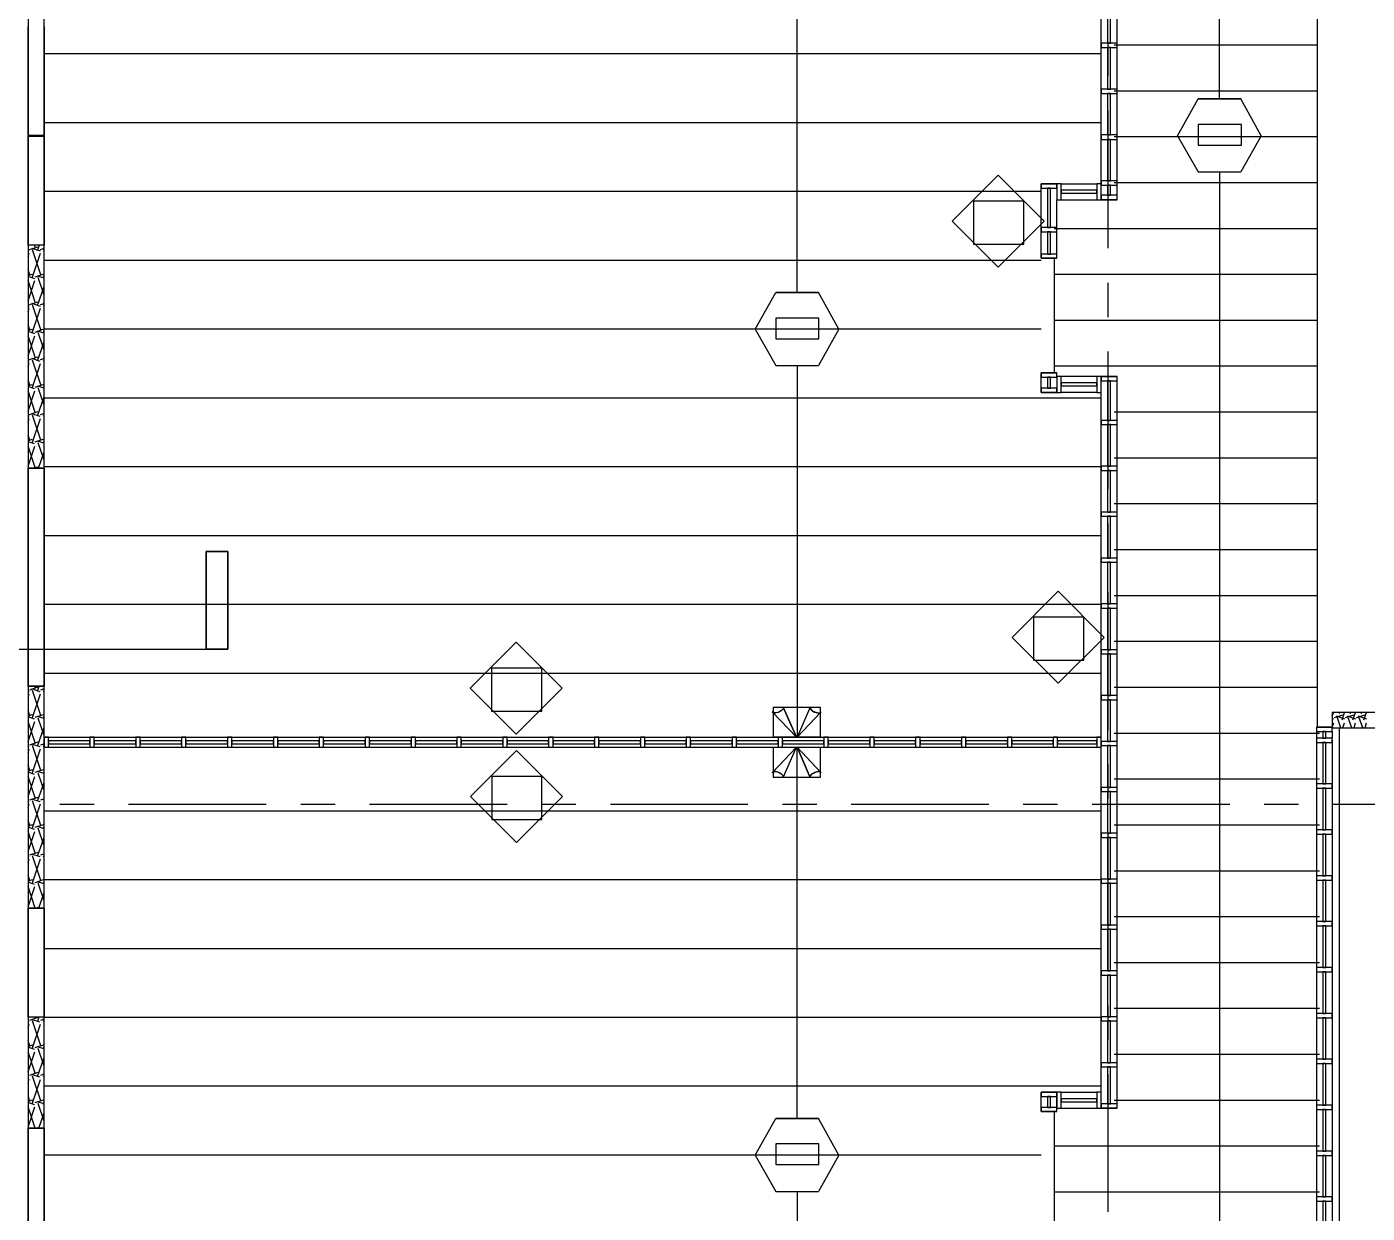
# Model space of a CAD drawing. Extents: x 0 to 3024, y 0 to 2160.
# Drawn here: x 304.7 to 655.3, y 861.9 to 1172.2 of the extents above; entities that cross this region are included whole.
import ezdxf

# ---------------------------------------------------------------- set-up
doc = ezdxf.new("R2010")
doc.units = 0
doc.layers.add('CTR-1st_Phase-Structure_S213-THIRD_FLOOR_FRAMING_PLAN', color=7, linetype='CONTINUOUS')

msp = doc.modelspace()

# ---------------------------------------------------------------- linework, layer by layer
at = {"layer": 'CTR-1st_Phase-Structure_S213-THIRD_FLOOR_FRAMING_PLAN', "color": 7}
for points in [[(305.099992, 1863.300007), (305.099992, 423.300043), (309.239992, 423.300043), (309.239992, 1863.300007)], [(587.459985, 1178.760025), (587.459985, 1167.900025), (588.239985, 1167.900025), (588.239985, 1178.760025)], [(585.779985, 1167.900025), (585.779985, 1166.760025), (589.919985, 1166.760025), (589.919985, 1167.900025)], [(587.459985, 1166.760025), (587.459985, 1155.900025), (588.239985, 1155.900025), (588.239985, 1166.760025)], [(585.779985, 1155.900025), (585.779985, 1154.760025), (589.919985, 1154.760025), (589.919985, 1155.900025)], [(587.459985, 1154.760025), (587.459985, 1143.900025), (588.239985, 1143.900025), (588.239985, 1154.760025)], [(611.159985, 1146.600025), (611.159985, 1141.200025), (622.439984, 1141.200025), (622.439984, 1146.600025)], [(309.239992, 1143.600025), (309.239992, 1143.720025), (305.099992, 1143.720025), (305.099992, 1143.600025)], [(585.779985, 1143.900025), (585.779985, 1142.760025), (589.919985, 1142.760025), (589.919985, 1143.900025)], [(587.459985, 1142.760025), (587.459985, 1131.900026), (588.239985, 1131.900026), (588.239985, 1142.760025)], [(558.839986, 1133.400026), (570.839986, 1121.400026), (558.839986, 1109.340026), (546.779986, 1121.400026)], [(570.059986, 1131.120026), (570.059986, 1129.980026), (574.199986, 1129.980026), (574.199986, 1131.120026)], [(571.739986, 1129.980026), (571.739986, 1119.660026), (572.519986, 1119.660026), (572.519986, 1129.980026)], [(575.279986, 1131.120026), (574.139986, 1131.120026), (574.139986, 1126.980026), (575.279986, 1126.980026)], [(584.639985, 1129.440026), (575.279986, 1129.440026), (575.279986, 1128.660026), (584.639985, 1128.660026)], [(585.779985, 1131.120026), (584.639985, 1131.120026), (584.639985, 1126.980026), (585.779985, 1126.980026)], [(585.779985, 1131.900026), (585.779985, 1130.760026), (589.919985, 1130.760026), (589.919985, 1131.900026)], [(587.459985, 1130.760026), (587.459985, 1128.120026), (588.239985, 1128.120026), (588.239985, 1130.760026)], [(552.359986, 1126.620026), (552.359986, 1115.340026), (565.499986, 1115.340026), (565.499986, 1126.620026)], [(585.779985, 1128.120026), (585.779985, 1126.980026), (589.919985, 1126.980026), (589.919985, 1128.120026)], [(570.059986, 1119.660026), (570.059986, 1118.580026), (574.199986, 1118.580026), (574.199986, 1119.660026)], [(571.739986, 1118.580026), (571.739986, 1112.760026), (572.519986, 1112.760026), (572.519986, 1118.580026)], [(309.239992, 1056.780028), (309.239992, 1115.100026), (305.099992, 1115.100026), (305.099992, 1056.780028)], [(570.059986, 1112.760026), (570.059986, 1111.680026), (574.199986, 1111.680026), (574.199986, 1112.760026)], [(500.639987, 1096.020027), (500.639987, 1090.620027), (511.919987, 1090.620027), (511.919987, 1096.020027)], [(570.059986, 1081.680027), (570.059986, 1080.540027), (574.199986, 1080.540027), (574.199986, 1081.680027)], [(571.739986, 1080.540027), (571.739986, 1077.720027), (572.519986, 1077.720027), (572.519986, 1080.540027)], [(574.199986, 1076.580027), (575.339986, 1076.580027), (575.339986, 1080.720027), (574.199986, 1080.720027)], [(584.639985, 1076.580027), (585.779985, 1076.580027), (585.779985, 1080.720027), (584.639985, 1080.720027)], [(585.779985, 1080.720027), (585.779985, 1079.580027), (589.919985, 1079.580027), (589.919985, 1080.720027)], [(570.059986, 1077.720027), (570.059986, 1076.580027), (574.199986, 1076.580027), (574.199986, 1077.720027)], [(575.339986, 1078.260027), (584.639985, 1078.260027), (584.639985, 1079.040027), (575.339986, 1079.040027)], [(587.459985, 1079.580027), (587.459985, 1069.260027), (588.239985, 1069.260027), (588.239985, 1079.580027)], [(585.779985, 1069.260027), (585.779985, 1068.180027), (589.919985, 1068.180027), (589.919985, 1069.260027)], [(587.459985, 1068.180027), (587.459985, 1057.260028), (588.239985, 1057.260028), (588.239985, 1068.180027)], [(585.779985, 1057.260028), (585.779985, 1056.180028), (589.919985, 1056.180028), (589.919985, 1057.260028)], [(587.459985, 1056.180028), (587.459985, 1045.260028), (588.239985, 1045.260028), (588.239985, 1056.180028)], [(585.779985, 1045.260028), (585.779985, 1044.180028), (589.919985, 1044.180028), (589.919985, 1045.260028)], [(587.459985, 1044.180028), (587.459985, 1033.260028), (588.239985, 1033.260028), (588.239985, 1044.180028)], [(351.659991, 1034.940028), (351.659991, 1009.380029), (357.299891, 1009.380029), (357.299891, 1034.940028)], [(357.299991, 1034.940028), (351.659991, 1034.940028), (351.659991, 1009.380029), (357.299991, 1009.380029)], [(585.779985, 1033.260028), (585.779985, 1032.180028), (589.919985, 1032.180028), (589.919985, 1033.260028)], [(587.459985, 1032.180028), (587.459985, 1021.260028), (588.239985, 1021.260028), (588.239985, 1032.180028)], [(574.559986, 1024.560028), (586.559985, 1012.500029), (574.559986, 1000.500029), (562.499986, 1012.500029)], [(585.779985, 1021.260028), (585.779985, 1020.180028), (589.919985, 1020.180028), (589.919985, 1021.260028)], [(568.079986, 1017.780029), (568.079986, 1006.500029), (581.219985, 1006.500029), (581.219985, 1017.780029)], [(587.459985, 1020.180028), (587.459985, 1009.260029), (588.239985, 1009.260029), (588.239985, 1020.180028)], [(432.779989, 1011.240029), (444.779989, 999.240029), (432.779989, 987.180029), (420.719989, 999.240029)], [(585.779985, 1009.260029), (585.779985, 1008.180029), (589.919985, 1008.180029), (589.919985, 1009.260029)], [(587.459985, 1008.180029), (587.459985, 997.260029), (588.239985, 997.260029), (588.239985, 1008.180029)], [(426.299989, 1004.460029), (426.299989, 993.180029), (439.439989, 993.180029), (439.439989, 1004.460029)], [(309.239992, 941.70003), (309.239992, 999.720029), (305.099992, 999.720029), (305.099992, 941.70003)], [(585.779985, 997.260029), (585.779985, 996.180029), (589.919985, 996.180029), (589.919985, 997.260029)], [(587.459985, 996.180029), (587.459985, 985.260029), (588.239985, 985.260029), (588.239985, 996.180029)], [(506.039987, 986.400029), (502.619987, 994.260029), (502.619987, 994.140029), (502.619987, 993.960029), (502.559987, 993.840029), (502.439987, 993.660029), (502.259987, 993.480029), (502.079987, 993.300029), (501.839987, 993.120029), (501.599987, 993.000029), (501.299987, 992.880029), (501.059987, 992.820029), (500.759987, 992.760029), (500.519987, 992.700029), (500.279987, 992.700029), (500.099987, 992.760029), (499.919988, 992.820029)], [(499.979988, 994.140029), (499.979988, 986.520029), (512.339987, 986.520029), (512.339987, 994.140029)], [(506.219987, 986.400029), (512.339987, 992.820029), (512.159987, 992.760029), (511.979987, 992.700029), (511.739987, 992.700029), (511.499987, 992.760029), (511.199987, 992.820029), (510.959987, 992.880029), (510.659987, 993.000029), (510.419987, 993.120029), (510.179987, 993.300029), (509.999987, 993.480029), (509.819987, 993.660029), (509.699987, 993.840029), (509.639987, 993.960029), (509.639987, 994.140029), (509.639987, 994.260029)], [(646.199984, 992.880029), (646.199984, 988.799929), (1565.879961, 988.799929), (1565.879961, 992.880029)], [(646.199984, 988.800029), (701.879982, 988.800029), (701.879982, 992.880029), (646.199984, 992.880029)], [(646.199984, 987.840029), (646.199984, 988.980029), (642.059984, 988.980029), (642.059984, 987.840029)], [(310.379992, 986.400029), (309.239992, 986.400029), (309.239992, 983.760029), (310.379992, 983.760029)], [(321.239992, 985.440029), (310.379992, 985.440029), (310.379992, 984.660029), (321.239992, 984.660029)], [(322.379992, 986.400029), (321.239992, 986.400029), (321.239992, 983.760029), (322.379992, 983.760029)], [(333.239992, 985.440029), (322.379992, 985.440029), (322.379992, 984.660029), (333.239992, 984.660029)], [(334.379992, 986.400029), (333.239992, 986.400029), (333.239992, 983.760029), (334.379992, 983.760029)], [(345.239991, 985.440029), (334.379992, 985.440029), (334.379992, 984.660029), (345.239991, 984.660029)], [(346.379991, 986.400029), (345.239991, 986.400029), (345.239991, 983.760029), (346.379991, 983.760029)], [(357.239991, 985.440029), (346.379991, 985.440029), (346.379991, 984.660029), (357.239991, 984.660029)], [(358.379991, 986.400029), (357.239991, 986.400029), (357.239991, 983.760029), (358.379991, 983.760029)], [(369.239991, 985.440029), (358.379991, 985.440029), (358.379991, 984.660029), (369.239991, 984.660029)], [(370.379991, 986.400029), (369.239991, 986.400029), (369.239991, 983.760029), (370.379991, 983.760029)], [(381.23999, 985.440029), (370.379991, 985.440029), (370.379991, 984.660029), (381.23999, 984.660029)], [(382.37999, 986.400029), (381.23999, 986.400029), (381.23999, 983.760029), (382.37999, 983.760029)], [(393.23999, 985.440029), (382.37999, 985.440029), (382.37999, 984.660029), (393.23999, 984.660029)], [(394.37999, 986.400029), (393.23999, 986.400029), (393.23999, 983.760029), (394.37999, 983.760029)], [(405.23999, 985.440029), (394.37999, 985.440029), (394.37999, 984.660029), (405.23999, 984.660029)], [(406.37999, 986.400029), (405.23999, 986.400029), (405.23999, 983.760029), (406.37999, 983.760029)], [(417.23999, 985.440029), (406.37999, 985.440029), (406.37999, 984.660029), (417.23999, 984.660029)], [(418.37999, 986.400029), (417.23999, 986.400029), (417.23999, 983.760029), (418.37999, 983.760029)], [(429.239989, 985.440029), (418.37999, 985.440029), (418.37999, 984.660029), (429.239989, 984.660029)], [(430.379989, 986.400029), (429.239989, 986.400029), (429.239989, 983.760029), (430.379989, 983.760029)], [(441.239989, 985.440029), (430.379989, 985.440029), (430.379989, 984.660029), (441.239989, 984.660029)], [(442.379989, 986.400029), (441.239989, 986.400029), (441.239989, 983.760029), (442.379989, 983.760029)], [(453.239989, 985.440029), (442.379989, 985.440029), (442.379989, 984.660029), (453.239989, 984.660029)], [(454.379989, 986.400029), (453.239989, 986.400029), (453.239989, 983.760029), (454.379989, 983.760029)], [(465.239988, 985.440029), (454.379989, 985.440029), (454.379989, 984.660029), (465.239988, 984.660029)], [(466.379988, 986.400029), (465.239988, 986.400029), (465.239988, 983.760029), (466.379988, 983.760029)], [(477.239988, 985.440029), (466.379988, 985.440029), (466.379988, 984.660029), (477.239988, 984.660029)], [(478.379988, 986.400029), (477.239988, 986.400029), (477.239988, 983.760029), (478.379988, 983.760029)], [(489.239988, 985.440029), (478.379988, 985.440029), (478.379988, 984.660029), (489.239988, 984.660029)], [(490.379988, 986.400029), (489.239988, 986.400029), (489.239988, 983.760029), (490.379988, 983.760029)], [(501.239987, 985.440029), (490.379988, 985.440029), (490.379988, 984.660029), (501.239987, 984.660029)], [(502.379987, 986.400029), (501.239987, 986.400029), (501.239987, 983.760029), (502.379987, 983.760029)], [(513.239987, 985.440029), (502.379987, 985.440029), (502.379987, 984.660029), (513.239987, 984.660029)], [(514.379987, 986.400029), (513.239987, 986.400029), (513.239987, 983.760029), (514.379987, 983.760029)], [(525.239987, 985.440029), (514.379987, 985.440029), (514.379987, 984.660029), (525.239987, 984.660029)], [(526.379987, 986.400029), (525.239987, 986.400029), (525.239987, 983.760029), (526.379987, 983.760029)], [(537.239987, 985.440029), (526.379987, 985.440029), (526.379987, 984.660029), (537.239987, 984.660029)], [(538.379987, 986.400029), (537.239987, 986.400029), (537.239987, 983.760029), (538.379987, 983.760029)], [(549.239986, 985.440029), (538.379987, 985.440029), (538.379987, 984.660029), (549.239986, 984.660029)], [(550.379986, 986.400029), (549.239986, 986.400029), (549.239986, 983.760029), (550.379986, 983.760029)], [(561.239986, 985.440029), (550.379986, 985.440029), (550.379986, 984.660029), (561.239986, 984.660029)], [(562.379986, 986.400029), (561.239986, 986.400029), (561.239986, 983.760029), (562.379986, 983.760029)], [(573.239986, 985.440029), (562.379986, 985.440029), (562.379986, 984.660029), (573.239986, 984.660029)], [(574.379986, 986.400029), (573.239986, 986.400029), (573.239986, 983.760029), (574.379986, 983.760029)], [(584.639985, 985.440029), (574.379986, 985.440029), (574.379986, 984.660029), (584.639985, 984.660029)], [(585.779985, 986.400029), (584.639985, 986.400029), (584.639985, 983.760029), (585.779985, 983.760029)], [(585.779985, 985.260029), (585.779985, 984.180029), (589.919985, 984.180029), (589.919985, 985.260029)], [(646.199984, 985.020029), (646.199984, 986.160029), (642.059984, 986.160029), (642.059984, 985.020029)], [(644.519984, 986.160029), (644.519984, 987.840029), (643.739984, 987.840029), (643.739984, 986.160029)], [(432.839989, 982.920029), (444.839989, 970.92003), (432.839989, 958.86003), (420.779989, 970.92003)], [(506.039987, 983.760029), (499.919988, 977.28003), (500.099987, 977.34003), (500.279987, 977.40003), (500.519987, 977.40003), (500.759987, 977.40003), (501.059987, 977.34003), (501.299987, 977.22003), (501.599987, 977.10003), (501.839987, 976.98003), (502.079987, 976.80003), (502.259987, 976.68003), (502.439987, 976.50003), (502.559987, 976.32003), (502.619987, 976.14003), (502.619987, 975.96003), (502.619987, 975.84003)], [(499.979988, 983.700029), (499.979988, 975.90013), (512.339987, 975.90013), (512.339987, 983.700029)], [(506.219987, 983.760029), (509.639987, 975.84003), (509.639987, 975.96003), (509.639987, 976.14003), (509.699987, 976.32003), (509.819987, 976.50003), (509.999987, 976.68003), (510.179987, 976.80003), (510.419987, 976.98003), (510.659987, 977.10003), (510.959987, 977.22003), (511.199987, 977.34003), (511.499987, 977.40003), (511.739987, 977.40003), (511.979987, 977.40003), (512.159987, 977.34003), (512.339987, 977.28003)], [(587.459985, 984.180029), (587.459985, 973.26003), (588.239985, 973.26003), (588.239985, 984.180029)], [(644.519984, 974.16003), (644.519984, 985.020029), (643.739984, 985.020029), (643.739984, 974.16003)], [(426.359989, 976.14003), (426.359989, 964.86003), (439.499989, 964.86003), (439.499989, 976.14003)], [(585.779985, 973.26003), (585.779985, 972.18003), (589.919985, 972.18003), (589.919985, 973.26003)], [(587.459985, 972.18003), (587.459985, 961.26003), (588.239985, 961.26003), (588.239985, 972.18003)], [(646.199984, 973.02003), (646.199984, 974.16003), (642.059984, 974.16003), (642.059984, 973.02003)], [(644.519984, 962.16003), (644.519984, 973.02003), (643.739984, 973.02003), (643.739984, 962.16003)], [(585.779985, 961.26003), (585.779985, 960.18003), (589.919985, 960.18003), (589.919985, 961.26003)], [(646.199984, 961.02003), (646.199984, 962.16003), (642.059984, 962.16003), (642.059984, 961.02003)], [(644.519984, 950.16003), (644.519984, 961.02003), (643.739984, 961.02003), (643.739984, 950.16003)], [(587.459985, 960.18003), (587.459985, 949.26003), (588.239985, 949.26003), (588.239985, 960.18003)], [(646.199984, 949.02003), (646.199984, 950.16003), (642.059984, 950.16003), (642.059984, 949.02003)], [(585.779985, 949.26003), (585.779985, 948.18003), (589.919985, 948.18003), (589.919985, 949.26003)], [(587.459985, 948.18003), (587.459985, 937.260031), (588.239985, 937.260031), (588.239985, 948.18003)], [(644.519984, 938.160031), (644.519984, 949.02003), (643.739984, 949.02003), (643.739984, 938.160031)], [(585.779985, 937.260031), (585.779985, 936.180031), (589.919985, 936.180031), (589.919985, 937.260031)], [(587.459985, 936.180031), (587.459985, 925.260031), (588.239985, 925.260031), (588.239985, 936.180031)], [(646.199984, 937.020031), (646.199984, 938.160031), (642.059984, 938.160031), (642.059984, 937.020031)], [(644.519984, 926.160031), (644.519984, 937.020031), (643.739984, 937.020031), (643.739984, 926.160031)], [(646.199984, 925.020031), (646.199984, 926.160031), (642.059984, 926.160031), (642.059984, 925.020031)], [(585.779985, 925.260031), (585.779985, 924.180031), (589.919985, 924.180031), (589.919985, 925.260031)], [(587.459985, 924.180031), (587.459985, 913.260031), (588.239985, 913.260031), (588.239985, 924.180031)], [(644.519984, 914.160031), (644.519984, 925.020031), (643.739984, 925.020031), (643.739984, 914.160031)], [(309.239992, 884.100032), (309.239992, 913.200031), (305.099992, 913.200031), (305.099992, 884.100032)], [(585.779985, 913.260031), (585.779985, 912.180031), (589.919985, 912.180031), (589.919985, 913.260031)], [(587.459985, 912.180031), (587.459985, 901.260031), (588.239985, 901.260031), (588.239985, 912.180031)], [(646.199984, 913.020031), (646.199984, 914.160031), (642.059984, 914.160031), (642.059984, 913.020031)], [(644.519984, 902.160031), (644.519984, 913.020031), (643.739984, 913.020031), (643.739984, 902.160031)], [(585.779985, 901.260031), (585.779985, 900.180031), (589.919985, 900.180031), (589.919985, 901.260031)], [(646.199984, 901.020031), (646.199984, 902.160031), (642.059984, 902.160031), (642.059984, 901.020031)], [(587.459985, 900.180031), (587.459985, 890.520032), (588.239985, 890.520032), (588.239985, 900.180031)], [(644.519984, 890.160032), (644.519984, 901.020031), (643.739984, 901.020031), (643.739984, 890.160032)], [(570.059986, 893.520032), (570.059986, 892.380032), (574.199986, 892.380032), (574.199986, 893.520032)], [(571.739986, 892.380032), (571.739986, 889.560032), (572.519986, 889.560032), (572.519986, 892.380032)], [(575.339986, 893.520032), (574.199986, 893.520032), (574.199986, 889.380032), (575.339986, 889.380032)], [(584.639985, 891.840032), (575.339986, 891.840032), (575.339986, 891.060032), (584.639985, 891.060032)], [(585.779985, 893.520032), (584.639985, 893.520032), (584.639985, 889.380032), (585.779985, 889.380032)], [(570.059986, 889.560032), (570.059986, 888.480032), (574.199986, 888.480032), (574.199986, 889.560032)], [(585.779985, 890.520032), (585.779985, 889.380032), (589.919985, 889.380032), (589.919985, 890.520032)], [(646.199984, 889.020032), (646.199984, 890.160032), (642.059984, 890.160032), (642.059984, 889.020032)], [(644.519984, 878.160032), (644.519984, 889.020032), (643.739984, 889.020032), (643.739984, 878.160032)], [(500.639987, 880.020032), (500.639987, 874.620032), (511.919987, 874.620032), (511.919987, 880.020032)], [(646.199984, 877.020032), (646.199984, 878.160032), (642.059984, 878.160032), (642.059984, 877.020032)], [(644.519984, 866.160032), (644.519984, 877.020032), (643.739984, 877.020032), (643.739984, 866.160032)], [(646.199984, 865.020032), (646.199984, 866.160032), (642.059984, 866.160032), (642.059984, 865.020032)], [(644.519984, 854.160033), (644.519984, 865.020032), (643.739984, 865.020032), (643.739984, 854.160033)]]:
    msp.add_lwpolyline(points, close=True, dxfattribs=at)
for points in [[(616.739985, 1153.320025), (616.739985, 1666.980012)], [(642.359984, 988.980029), (642.359984, 1291.980022)], [(506.219987, 1102.680026), (506.219987, 1199.760024)], [(585.779985, 1167.300025), (585.779985, 1179.300025)], [(589.919985, 1167.300025), (589.919985, 1179.300025)], [(305.099992, 1143.720025), (305.099992, 1172.280025)], [(309.239992, 1172.280025), (309.239992, 1143.720025)], [(585.779985, 1155.300025), (585.779985, 1167.300025)], [(589.919985, 1155.300025), (589.919985, 1167.300025)], [(585.779985, 1143.300025), (585.779985, 1155.300025)], [(589.919985, 1143.300025), (589.919985, 1155.300025)], [(605.759985, 1143.660025), (611.159985, 1153.320025), (622.259984, 1153.320025)], [(627.659984, 1143.660025), (622.259984, 1153.320025), (611.159985, 1153.320025)], [(305.099992, 1143.720025), (309.239992, 1143.720025)], [(305.099992, 1115.100026), (305.099992, 1143.600025)], [(309.239992, 1143.600025), (305.099992, 1143.600025)], [(309.239992, 1143.600025), (309.239992, 1115.100026)], [(585.779985, 1131.300026), (585.779985, 1143.300025)], [(589.919985, 1131.300026), (589.919985, 1143.300025)], [(605.759985, 1143.660025), (611.159985, 1134.240026), (622.259984, 1134.240026)], [(627.659984, 1143.660025), (622.259984, 1134.240026)], [(616.739985, 1134.240026), (616.739985, 620.340038)], [(570.059986, 1131.120026), (574.199986, 1131.120026)], [(570.059986, 1119.120026), (570.059986, 1131.120026)], [(575.279986, 1129.500026), (575.279986, 1131.120026), (584.639985, 1131.120026)], [(584.639985, 1131.120026), (584.639985, 1129.500026)], [(585.779985, 1128.120026), (585.779985, 1130.760026)], [(589.919985, 1126.980026), (589.919985, 1131.300026)], [(574.199986, 1119.120026), (574.199986, 1126.980026)], [(575.279986, 1126.980026), (584.639985, 1126.980026)], [(589.919985, 1126.980026), (585.779985, 1126.980026)], [(574.199986, 1111.680026), (570.059986, 1111.680026), (570.059986, 1119.120026)], [(574.199986, 1111.680026), (574.199986, 1119.120026)], [(309.239992, 1115.100026), (305.099992, 1115.100026)], [(573.479986, 1111.680026), (573.479986, 1081.680027)], [(495.239988, 1093.080027), (500.639987, 1102.680026), (511.799987, 1102.680026)], [(517.139987, 1093.080027), (511.799987, 1102.680026), (500.639987, 1102.680026)], [(495.239988, 1093.080027), (500.639987, 1083.600027), (511.799987, 1083.600027)], [(517.139987, 1093.080027), (511.799987, 1083.600027)], [(506.219987, 1083.600027), (506.219987, 986.400029)], [(570.059986, 1081.680027), (574.199986, 1081.680027)], [(574.199986, 1076.580027), (570.059986, 1076.580027), (570.059986, 1081.680027)], [(574.199986, 1080.720027), (574.199986, 1081.680027)], [(584.639985, 1080.720027), (575.339986, 1080.720027)], [(585.779985, 1080.720027), (589.919985, 1080.720027)], [(589.919985, 1068.720027), (589.919985, 1080.720027)], [(584.639985, 1076.580027), (575.339986, 1076.580027)], [(585.779985, 1068.720027), (585.779985, 1076.580027)], [(585.779985, 1056.720028), (585.779985, 1068.720027)], [(589.919985, 1056.720028), (589.919985, 1068.720027)], [(305.099992, 999.720029), (305.099992, 1056.780028)], [(309.239992, 1056.780028), (305.099992, 1056.780028)], [(309.239992, 1056.780028), (309.239992, 999.720029)], [(585.779985, 1044.720028), (585.779985, 1056.720028)], [(589.919985, 1044.720028), (589.919985, 1056.720028)], [(585.779985, 1032.720028), (585.779985, 1044.720028)], [(589.919985, 1032.720028), (589.919985, 1044.720028)], [(351.659991, 1034.940028), (357.299991, 1034.940028)], [(351.659991, 1009.380029), (351.659991, 1034.940028)], [(357.299991, 1034.940028), (357.299991, 1009.380029)], [(585.779985, 1020.720028), (585.779985, 1032.720028)], [(589.919985, 1020.720028), (589.919985, 1032.720028)], [(585.779985, 1008.720029), (585.779985, 1020.720028)], [(589.919985, 1008.720029), (589.919985, 1020.720028)], [(275.159993, 1009.380029), (351.659991, 1009.380029)], [(357.299991, 1009.380029), (351.659991, 1009.380029)], [(585.779985, 996.720029), (585.779985, 1008.720029)], [(589.919985, 996.720029), (589.919985, 1008.720029)], [(305.099992, 999.720029), (309.239992, 999.720029)], [(585.779985, 986.400029), (585.779985, 996.720029)], [(589.919985, 984.720029), (589.919985, 996.720029)], [(506.039987, 986.400029), (499.739988, 993.060029)], [(500.039987, 992.760029), (499.739988, 993.060029)], [(501.419987, 992.940029), (500.699987, 992.760029), (500.099987, 992.760029)], [(502.619987, 994.260029), (502.559987, 993.840029), (502.139987, 993.360029), (501.479987, 992.940029)], [(502.619987, 994.260029), (506.039987, 986.400029)], [(509.639987, 994.260029), (506.219987, 986.400029)], [(506.219987, 986.400029), (512.519987, 993.060029)], [(509.639987, 994.260029), (509.699987, 993.840029), (510.119987, 993.360029), (510.779987, 992.940029)], [(510.839987, 992.940029), (511.559987, 992.760029), (512.159987, 992.760029)], [(512.219987, 992.760029), (512.519987, 993.060029)], [(642.059984, 988.980029), (646.199984, 988.980029)], [(642.059984, 988.980029), (642.059984, 985.620029)], [(309.239992, 986.400029), (321.779992, 986.400029)], [(321.779992, 986.400029), (333.779992, 986.400029)], [(333.779992, 986.400029), (345.779991, 986.400029)], [(345.779991, 986.400029), (357.779991, 986.400029)], [(357.779991, 986.400029), (369.779991, 986.400029)], [(369.779991, 986.400029), (381.77999, 986.400029)], [(381.77999, 986.400029), (393.77999, 986.400029)], [(393.77999, 986.400029), (405.77999, 986.400029)], [(405.77999, 986.400029), (417.77999, 986.400029)], [(417.77999, 986.400029), (429.779989, 986.400029)], [(429.779989, 986.400029), (441.779989, 986.400029)], [(441.779989, 986.400029), (453.779989, 986.400029)], [(453.779989, 986.400029), (465.779988, 986.400029)], [(465.779988, 986.400029), (477.779988, 986.400029)], [(477.779988, 986.400029), (489.779988, 986.400029)], [(489.779988, 986.400029), (501.779987, 986.400029)], [(501.779987, 986.400029), (513.779987, 986.400029)], [(513.779987, 986.400029), (525.779987, 986.400029)], [(525.779987, 986.400029), (537.779987, 986.400029)], [(537.779987, 986.400029), (549.779986, 986.400029)], [(549.779986, 986.400029), (561.779986, 986.400029)], [(561.779986, 986.400029), (573.779986, 986.400029)], [(573.779986, 986.400029), (585.779985, 986.400029)], [(642.059984, 985.620029), (642.059984, 973.62003)], [(646.199984, 987.840029), (646.199984, 986.160029)], [(646.199984, 985.620029), (646.199984, 973.62003)], [(309.239992, 983.760029), (321.779992, 983.760029)], [(321.779992, 983.760029), (333.779992, 983.760029)], [(333.779992, 983.760029), (345.779991, 983.760029)], [(345.779991, 983.760029), (357.779991, 983.760029)], [(357.779991, 983.760029), (369.779991, 983.760029)], [(369.779991, 983.760029), (381.77999, 983.760029)], [(381.77999, 983.760029), (393.77999, 983.760029)], [(393.77999, 983.760029), (405.77999, 983.760029)], [(405.77999, 983.760029), (417.77999, 983.760029)], [(417.77999, 983.760029), (429.779989, 983.760029)], [(429.779989, 983.760029), (441.779989, 983.760029)], [(441.779989, 983.760029), (453.779989, 983.760029)], [(453.779989, 983.760029), (465.779988, 983.760029)], [(465.779988, 983.760029), (477.779988, 983.760029)], [(477.779988, 983.760029), (489.779988, 983.760029)], [(489.779988, 983.760029), (501.779987, 983.760029)], [(506.039987, 983.760029), (499.739988, 977.10003)], [(501.779987, 983.760029), (513.779987, 983.760029)], [(502.619987, 975.84003), (506.039987, 983.760029)], [(506.219987, 886.680032), (506.219987, 983.760029)], [(506.219987, 983.760029), (512.519987, 977.10003)], [(509.639987, 975.84003), (506.219987, 983.760029)], [(513.779987, 983.760029), (525.779987, 983.760029)], [(525.779987, 983.760029), (537.779987, 983.760029)], [(537.779987, 983.760029), (549.779986, 983.760029)], [(549.779986, 983.760029), (561.779986, 983.760029)], [(561.779986, 983.760029), (573.779986, 983.760029)], [(573.779986, 983.760029), (585.779985, 983.760029)], [(585.779985, 972.72003), (585.779985, 983.760029)], [(589.919985, 972.72003), (589.919985, 984.720029)], [(500.039987, 977.34003), (499.739988, 977.10003)], [(501.419987, 977.16003), (500.699987, 977.40003), (500.099987, 977.34003)], [(502.139987, 976.80003), (501.479987, 977.16003)], [(502.619987, 975.84003), (502.559987, 976.26003), (502.139987, 976.74003)], [(509.639987, 975.84003), (509.699987, 976.26003), (510.119987, 976.74003)], [(510.119987, 976.80003), (510.779987, 977.16003)], [(510.839987, 977.16003), (511.559987, 977.40003), (512.159987, 977.34003)], [(512.219987, 977.34003), (512.519987, 977.10003)], [(585.779985, 960.72003), (585.779985, 972.72003)], [(589.919985, 960.72003), (589.919985, 972.72003)], [(642.059984, 973.62003), (642.059984, 961.62003)], [(646.199984, 973.62003), (646.199984, 961.62003)], [(585.779985, 948.72003), (585.779985, 960.72003)], [(589.919985, 948.72003), (589.919985, 960.72003)], [(642.059984, 961.62003), (642.059984, 949.62003)], [(646.199984, 961.62003), (646.199984, 949.62003)], [(585.779985, 936.720031), (585.779985, 948.72003)], [(589.919985, 936.720031), (589.919985, 948.72003)], [(642.059984, 949.62003), (642.059984, 937.620031)], [(646.199984, 949.62003), (646.199984, 937.620031)], [(305.099992, 913.200031), (305.099992, 941.70003)], [(309.239992, 941.70003), (305.099992, 941.70003)], [(309.239992, 941.70003), (309.239992, 913.200031)], [(585.779985, 924.720031), (585.779985, 936.720031)], [(589.919985, 924.720031), (589.919985, 936.720031)], [(642.059984, 937.620031), (642.059984, 925.620031)], [(646.199984, 937.620031), (646.199984, 925.620031)], [(642.059984, 925.620031), (642.059984, 913.620031)], [(646.199984, 925.620031), (646.199984, 913.620031)], [(585.779985, 912.720031), (585.779985, 924.720031)], [(589.919985, 912.720031), (589.919985, 924.720031)], [(309.239992, 913.200031), (305.099992, 913.200031)], [(585.779985, 900.720031), (585.779985, 912.720031)], [(589.919985, 900.720031), (589.919985, 912.720031)], [(642.059984, 913.620031), (642.059984, 901.620031)], [(646.199984, 913.620031), (646.199984, 901.620031)], [(642.059984, 901.620031), (642.059984, 889.620032)], [(646.199984, 901.620031), (646.199984, 889.620032)], [(585.779985, 890.520032), (585.779985, 900.720031)], [(589.919985, 889.380032), (589.919985, 900.720031)], [(570.059986, 893.520032), (574.199986, 893.520032)], [(574.199986, 888.480032), (570.059986, 888.480032), (570.059986, 893.520032)], [(574.199986, 889.560032), (574.199986, 892.380032)], [(575.339986, 893.520032), (584.639985, 893.520032)], [(573.479986, 888.480032), (573.479986, 858.480033)], [(575.339986, 889.380032), (584.639985, 889.380032)], [(589.919985, 889.380032), (585.779985, 889.380032)], [(642.059984, 889.620032), (642.059984, 877.620032)], [(646.199984, 889.620032), (646.199984, 877.620032)], [(305.099992, 855.600033), (305.099992, 884.100032)], [(309.239992, 884.100032), (305.099992, 884.100032)], [(309.239992, 884.100032), (309.239992, 855.600033)], [(495.239988, 877.080032), (500.639987, 886.680032), (511.799987, 886.680032)], [(517.139987, 877.080032), (511.799987, 886.680032), (500.639987, 886.680032)], [(495.239988, 877.080032), (500.639987, 867.600032), (511.799987, 867.600032)], [(517.139987, 877.080032), (511.799987, 867.600032)], [(642.059984, 877.620032), (642.059984, 865.620032)], [(646.199984, 877.620032), (646.199984, 865.620032)], [(506.219987, 867.600032), (506.219987, 770.400035)], [(642.059984, 865.620032), (642.059984, 853.620033)], [(646.199984, 865.620032), (646.199984, 853.620033)]]:
    msp.add_lwpolyline(points, dxfattribs=at)
at = {"layer": 'CTR-1st_Phase-Structure_S213-THIRD_FLOOR_FRAMING_PLAN', "color": 1}
for points in [[(587.579985, 1159.260025), (587.579985, 1168.260025)], [(563.279986, 1165.080025), (331.739992, 1165.080025), (309.239992, 1165.080025)], [(585.779985, 1165.080025), (563.279986, 1165.080025)], [(589.139985, 1167.480025), (602.459985, 1167.480025)], [(602.459985, 1167.480025), (629.039984, 1167.480025), (642.359984, 1167.480025)], [(589.139985, 1155.480025), (602.459985, 1155.480025)], [(602.459985, 1155.480025), (629.039984, 1155.480025), (642.359984, 1155.480025)], [(587.579985, 1114.260026), (587.579985, 1150.260025)], [(563.279986, 1147.080025), (331.739992, 1147.080025), (309.239992, 1147.080025)], [(585.779985, 1147.080025), (563.279986, 1147.080025)], [(589.139985, 1143.480025), (602.459985, 1143.480025)], [(602.459985, 1143.480025), (629.039984, 1143.480025), (642.359984, 1143.480025)], [(547.559986, 1129.080026), (331.739992, 1129.080026), (309.239992, 1129.080026)], [(570.059986, 1129.080026), (547.559986, 1129.080026)], [(589.139985, 1131.480026), (602.459985, 1131.480026)], [(602.459985, 1131.480026), (629.039984, 1131.480026), (642.359984, 1131.480026)], [(573.479986, 1119.480026), (590.699985, 1119.480026)], [(590.699985, 1119.480026), (625.139984, 1119.480026), (642.359984, 1119.480026)], [(547.559986, 1111.080026), (331.739992, 1111.080026), (309.239992, 1111.080026)], [(570.059986, 1111.080026), (547.559986, 1111.080026)], [(573.479986, 1107.480026), (590.699985, 1107.480026)], [(587.579985, 1096.260027), (587.579985, 1105.260026)], [(590.699985, 1107.480026), (625.139984, 1107.480026), (642.359984, 1107.480026)], [(573.479986, 1095.480027), (590.699985, 1095.480027)], [(590.699985, 1095.480027), (625.139984, 1095.480027), (642.359984, 1095.480027)], [(547.559986, 1093.080027), (331.739992, 1093.080027), (309.239992, 1093.080027)], [(570.059986, 1093.080027), (547.559986, 1093.080027)], [(587.579985, 1051.260028), (587.579985, 1087.260027)], [(573.479986, 1083.480027), (590.699985, 1083.480027)], [(590.699985, 1083.480027), (625.139984, 1083.480027), (642.359984, 1083.480027)], [(563.279986, 1075.080027), (331.739992, 1075.080027), (309.239992, 1075.080027)], [(585.779985, 1075.080027), (563.279986, 1075.080027)], [(589.139985, 1071.480027), (602.459985, 1071.480027)], [(602.459985, 1071.480027), (629.039984, 1071.480027), (642.359984, 1071.480027)], [(589.139985, 1059.480028), (602.459985, 1059.480028)], [(602.459985, 1059.480028), (629.039984, 1059.480028), (642.359984, 1059.480028)], [(563.279986, 1057.080028), (331.739992, 1057.080028), (309.239992, 1057.080028)], [(585.779985, 1057.080028), (563.279986, 1057.080028)], [(589.139985, 1047.480028), (602.459985, 1047.480028)], [(602.459985, 1047.480028), (629.039984, 1047.480028), (642.359984, 1047.480028)], [(587.579985, 1033.260028), (587.579985, 1042.260028)], [(563.279986, 1039.080028), (331.739992, 1039.080028), (309.239992, 1039.080028)], [(585.779985, 1039.080028), (563.279986, 1039.080028)], [(589.139985, 1035.480028), (602.459985, 1035.480028)], [(602.459985, 1035.480028), (629.039984, 1035.480028), (642.359984, 1035.480028)], [(587.579985, 988.260029), (587.579985, 1024.260028)], [(563.279986, 1021.080028), (331.739992, 1021.080028), (309.239992, 1021.080028)], [(585.779985, 1021.080028), (563.279986, 1021.080028)], [(589.139985, 1023.480028), (602.459985, 1023.480028)], [(602.459985, 1023.480028), (629.039984, 1023.480028), (642.359984, 1023.480028)], [(589.139985, 1011.480029), (602.459985, 1011.480029)], [(602.459985, 1011.480029), (629.039984, 1011.480029), (642.359984, 1011.480029)], [(563.279986, 1003.080029), (331.739992, 1003.080029), (309.239992, 1003.080029)], [(585.779985, 1003.080029), (563.279986, 1003.080029)], [(589.139985, 999.480029), (602.459985, 999.480029)], [(602.459985, 999.480029), (629.039984, 999.480029), (642.359984, 999.480029)], [(648.119984, 720.120036), (648.119984, 966.30003), (648.119984, 988.800029)], [(589.139985, 987.480029), (602.579985, 987.480029)], [(602.579985, 987.480029), (629.399984, 987.480029), (642.839984, 987.480029)], [(587.579985, 970.26003), (587.579985, 979.26003)], [(589.139985, 975.48003), (602.579985, 975.48003)], [(602.579985, 975.48003), (629.399984, 975.48003), (642.839984, 975.48003)], [(322.379992, 968.76003), (313.379992, 968.76003)], [(367.379991, 968.76003), (331.379992, 968.76003)], [(385.37999, 968.76003), (376.379991, 968.76003)], [(430.379989, 968.76003), (394.37999, 968.76003)], [(448.379989, 968.76003), (439.379989, 968.76003)], [(493.379988, 968.76003), (457.379989, 968.76003)], [(511.379987, 968.76003), (502.379987, 968.76003)], [(556.379986, 968.76003), (520.379987, 968.76003)], [(574.379986, 968.76003), (565.379986, 968.76003)], [(619.379985, 968.76003), (583.379985, 968.76003)], [(637.379984, 968.76003), (628.379984, 968.76003)], [(682.379983, 968.76003), (646.379984, 968.76003)], [(563.279986, 967.08003), (331.739992, 967.08003), (309.239992, 967.08003)], [(585.779985, 967.08003), (563.279986, 967.08003)], [(587.579985, 925.260031), (587.579985, 961.26003)], [(589.139985, 963.48003), (602.579985, 963.48003)], [(602.579985, 963.48003), (629.399984, 963.48003), (642.839984, 963.48003)], [(589.139985, 951.48003), (602.579985, 951.48003)], [(602.579985, 951.48003), (629.399984, 951.48003), (642.839984, 951.48003)], [(563.279986, 949.08003), (331.739992, 949.08003), (309.239992, 949.08003)], [(585.779985, 949.08003), (563.279986, 949.08003)], [(589.139985, 939.480031), (602.579985, 939.480031)], [(602.579985, 939.480031), (629.399984, 939.480031), (642.839984, 939.480031)], [(563.279986, 931.080031), (331.739992, 931.080031), (309.239992, 931.080031)], [(585.779985, 931.080031), (563.279986, 931.080031)], [(589.139985, 927.480031), (602.579985, 927.480031)], [(602.579985, 927.480031), (629.399984, 927.480031), (642.839984, 927.480031)], [(587.579985, 907.260031), (587.579985, 916.260031)], [(589.139985, 915.480031), (602.579985, 915.480031)], [(602.579985, 915.480031), (629.399984, 915.480031), (642.839984, 915.480031)], [(563.279986, 913.080031), (331.739992, 913.080031), (309.239992, 913.080031)], [(585.779985, 913.080031), (563.279986, 913.080031)], [(589.139985, 903.480031), (602.579985, 903.480031)], [(602.579985, 903.480031), (629.399984, 903.480031), (642.839984, 903.480031)], [(587.579985, 862.260032), (587.579985, 898.260032)], [(563.279986, 895.080032), (331.739992, 895.080032), (309.239992, 895.080032)], [(585.779985, 895.080032), (563.279986, 895.080032)], [(589.139985, 891.480032), (602.579985, 891.480032)], [(602.579985, 891.480032), (629.399984, 891.480032), (642.839984, 891.480032)], [(547.559986, 877.080032), (331.739992, 877.080032), (309.239992, 877.080032)], [(570.059986, 877.080032), (547.559986, 877.080032)], [(573.479986, 879.480032), (590.819985, 879.480032)], [(590.819985, 879.480032), (625.499984, 879.480032), (642.839984, 879.480032)], [(573.479986, 867.480032), (590.819985, 867.480032)], [(590.819985, 867.480032), (625.499984, 867.480032), (642.839984, 867.480032)]]:
    msp.add_lwpolyline(points, dxfattribs=at)
at = {"layer": 'CTR-1st_Phase-Structure_S213-THIRD_FLOOR_FRAMING_PLAN', "color": 2}
msp.add_lwpolyline([(305.099992, 1143.720025)], close=True, dxfattribs=at)
for points in [[(306.899992, 1143.600025), (306.839992, 1143.720025)], [(307.919992, 1143.600025), (307.979992, 1143.720025)], [(305.099992, 1114.920026), (305.159992, 1115.100026)], [(306.959992, 1114.560026), (306.779992, 1115.100026)], [(307.559992, 1113.720026), (308.039992, 1115.100026)], [(305.399992, 1113.480026), (305.099992, 1113.600026)], [(305.099992, 1112.040026), (305.399992, 1113.000026)], [(305.459992, 1113.960026), (307.619992, 1114.680026), (307.619992, 1114.680026)], [(308.279992, 1113.480026), (306.119992, 1114.200026), (306.119992, 1114.200026)], [(306.119992, 1106.520026), (308.279992, 1113.000026)], [(308.399992, 1107.360026), (306.239992, 1113.840026)], [(308.339992, 1113.960026), (309.239992, 1114.260026)], [(309.239992, 1114.140026), (308.999992, 1114.200026), (308.999992, 1114.200026)], [(309.239992, 1113.540026), (309.119992, 1113.840026)], [(305.519992, 1107.360026), (305.099992, 1108.680026)], [(305.099992, 1107.120026), (306.179992, 1107.480026), (306.179992, 1107.480026)], [(306.839992, 1106.280026), (305.099992, 1106.880026)], [(306.959992, 1100.160026), (305.099992, 1105.800026)], [(305.099992, 1100.520026), (306.839992, 1105.800026)], [(306.899992, 1106.760026), (309.059992, 1107.480026), (309.059992, 1107.480026)], [(309.239992, 1106.460026), (307.559992, 1107.000026), (307.559992, 1107.000026)], [(309.239992, 1102.020026), (307.679992, 1106.640026)], [(308.999992, 1106.520026), (309.239992, 1107.120026)], [(307.559992, 1099.320027), (309.239992, 1104.240026)], [(305.399992, 1099.080027), (305.099992, 1099.200027)], [(305.099992, 1097.640027), (305.399992, 1098.600027)], [(305.459992, 1099.560027), (307.619992, 1100.280026), (307.619992, 1100.280026)], [(308.279992, 1099.080027), (306.119992, 1099.800027), (306.119992, 1099.800027)], [(306.119992, 1092.120027), (308.279992, 1098.600027)], [(308.399992, 1092.960027), (306.239992, 1099.440027)], [(308.339992, 1099.560027), (309.239992, 1099.860027)], [(309.239992, 1099.740027), (308.999992, 1099.800027), (308.999992, 1099.800027)], [(309.239992, 1099.140027), (309.119992, 1099.440027)], [(305.519992, 1092.960027), (305.099992, 1094.280027)], [(305.099992, 1092.720027), (306.179992, 1093.080027), (306.179992, 1093.080027)], [(306.839992, 1091.880027), (305.099992, 1092.480027)], [(306.959992, 1085.760027), (305.099992, 1091.400027)], [(305.099992, 1086.120027), (306.839992, 1091.400027)], [(306.899992, 1092.360027), (309.059992, 1093.080027), (309.059992, 1093.080027)], [(309.239992, 1092.060027), (307.559992, 1092.600027), (307.559992, 1092.600027)], [(309.239992, 1087.620027), (307.679992, 1092.240027)], [(308.999992, 1092.060027), (309.239992, 1092.720027)], [(307.559992, 1084.860027), (309.239992, 1089.840027)], [(305.339992, 1084.680027), (305.099992, 1084.800027)], [(305.099992, 1083.240027), (305.399992, 1084.200027)], [(305.459992, 1085.160027), (307.619992, 1085.880027), (307.619992, 1085.880027)], [(308.219992, 1084.680027), (306.119992, 1085.400027), (306.119992, 1085.400027)], [(306.119992, 1077.660027), (308.279992, 1084.140027)], [(308.399992, 1078.560027), (306.239992, 1084.980027)], [(308.339992, 1085.160027), (309.239992, 1085.460027)], [(309.239992, 1085.340027), (308.999992, 1085.400027), (308.999992, 1085.400027)], [(309.239992, 1084.740027), (309.119992, 1085.040027)], [(305.519992, 1078.500027), (305.099992, 1079.880027)], [(305.099992, 1078.320027), (306.179992, 1078.680027), (306.179992, 1078.680027)], [(306.779992, 1077.480027), (305.099992, 1078.080027)], [(306.959992, 1071.300027), (305.099992, 1076.940027)], [(305.099992, 1071.660027), (306.839992, 1076.940027)], [(306.899992, 1077.960027), (309.059992, 1078.680027), (309.059992, 1078.680027)], [(309.239992, 1077.660027), (307.499992, 1078.200027), (307.499992, 1078.200027)], [(309.239992, 1073.220027), (307.679992, 1077.780027)], [(308.999992, 1077.660027), (309.239992, 1078.320027)], [(307.559992, 1070.460027), (309.239992, 1075.440027)], [(305.339992, 1070.280027), (305.099992, 1070.400027)], [(305.099992, 1068.780027), (305.399992, 1069.740027)], [(305.459992, 1070.820027), (307.619992, 1071.540027), (307.619992, 1071.540027)], [(308.219992, 1070.280027), (306.059992, 1071.000027), (306.059992, 1071.000027)], [(306.119992, 1063.260027), (308.279992, 1069.740027)], [(308.399992, 1064.100027), (306.239992, 1070.580027)], [(308.339992, 1070.820027), (309.239992, 1071.060027)], [(309.239992, 1070.940027), (308.939992, 1071.000027), (308.939992, 1071.000027)], [(309.239992, 1070.340027), (309.119992, 1070.580027)], [(305.519992, 1064.100027), (305.099992, 1065.420027)], [(305.099992, 1063.920027), (306.179992, 1064.340027), (306.179992, 1064.340027)], [(306.779992, 1063.080027), (305.099992, 1063.680027)], [(306.959992, 1056.900028), (305.099992, 1062.540027)], [(305.099992, 1057.260028), (306.839992, 1062.540027)], [(306.899992, 1063.620027), (309.059992, 1064.340027), (309.059992, 1064.340027)], [(309.239992, 1063.260027), (307.499992, 1063.800027), (307.499992, 1063.800027)], [(309.239992, 1058.820028), (307.679992, 1063.380027)], [(308.999992, 1063.260027), (309.239992, 1063.920027)], [(307.799992, 1056.780028), (309.239992, 1061.040027)], [(306.659992, 1056.780028), (307.619992, 1057.140028), (307.619992, 1057.140028)], [(305.099992, 999.660029), (305.099992, 999.720029)], [(305.519992, 998.820029), (307.679992, 999.540029), (307.679992, 999.540029)], [(306.959992, 999.300029), (306.839992, 999.720029)], [(307.559992, 998.460029), (307.979992, 999.720029)], [(305.339992, 998.280029), (305.099992, 998.400029)], [(305.099992, 996.780029), (305.399992, 997.740029)], [(308.219992, 998.280029), (306.059992, 999.000029), (306.059992, 999.000029)], [(306.119992, 991.260029), (308.279992, 997.740029)], [(308.399992, 992.100029), (306.239992, 998.580029)], [(308.399992, 998.820029), (309.239992, 999.060029)], [(309.239992, 998.940029), (308.939992, 999.000029), (308.939992, 999.000029)], [(309.239992, 998.340029), (309.119992, 998.580029)], [(305.519992, 992.100029), (305.099992, 993.420029)], [(305.099992, 991.920029), (306.239992, 992.340029), (306.239992, 992.340029)], [(306.959992, 991.620029), (309.119992, 992.340029), (309.119992, 992.340029)], [(646.199984, 991.860029), (646.559984, 992.880029)], [(646.799984, 991.560029), (648.959984, 992.280029), (648.959984, 992.280029)], [(648.179984, 992.460029), (647.999984, 992.880029)], [(648.779984, 990.900029), (649.439984, 992.880029)], [(649.679984, 991.560029), (651.839984, 992.280029), (651.839984, 992.280029)], [(650.999984, 992.460029), (650.879984, 992.880029)], [(651.599984, 990.900029), (652.319984, 992.880029)], [(652.559984, 991.560029), (654.719984, 992.280029), (654.719984, 992.280029)], [(653.879984, 992.460029), (653.759984, 992.880029)], [(654.479984, 990.900029), (655.199984, 992.880029)], [(306.779992, 991.080029), (305.099992, 991.680029)], [(306.959992, 984.900029), (305.099992, 990.540029)], [(305.099992, 985.260029), (306.839992, 990.540029)], [(309.239992, 991.260029), (307.499992, 991.800029), (307.499992, 991.800029)], [(307.559992, 984.060029), (309.239992, 988.980029)], [(309.239992, 986.820029), (307.679992, 991.380029)], [(308.999992, 991.260029), (309.239992, 991.860029)], [(646.619984, 991.140029), (646.199984, 991.260029)], [(646.199984, 988.980029), (646.619984, 990.180029)], [(649.499984, 991.140029), (647.339984, 991.860029), (647.339984, 991.860029)], [(648.419984, 988.800029), (647.459984, 991.740029)], [(649.019984, 988.800029), (649.439984, 990.180029)], [(652.379984, 991.140029), (650.219984, 991.860029), (650.219984, 991.860029)], [(651.299984, 988.800029), (650.279984, 991.740029)], [(651.899984, 988.800029), (652.319984, 990.180029)], [(655.259984, 991.140029), (653.099984, 991.860029), (653.099984, 991.860029)], [(654.179984, 988.800029), (653.159984, 991.740029)], [(654.779984, 988.800029), (655.199984, 990.180029)], [(305.339992, 983.880029), (305.099992, 984.000029)], [(305.099992, 982.380029), (305.399992, 983.340029)], [(305.519992, 984.420029), (307.679992, 985.140029), (307.679992, 985.140029)], [(308.219992, 983.880029), (306.059992, 984.600029), (306.059992, 984.600029)], [(306.119992, 976.86003), (308.279992, 983.340029)], [(308.399992, 977.70003), (306.239992, 984.180029)], [(308.399992, 984.420029), (309.239992, 984.660029)], [(309.239992, 984.540029), (308.939992, 984.600029), (308.939992, 984.600029)], [(309.239992, 983.940029), (309.119992, 984.180029)], [(305.519992, 977.70003), (305.099992, 979.02003)], [(305.099992, 977.52003), (306.239992, 977.94003), (306.239992, 977.94003)], [(306.779992, 976.68003), (305.099992, 977.28003)], [(306.959992, 970.50003), (305.099992, 976.14003)], [(305.099992, 970.86003), (306.839992, 976.14003)], [(306.959992, 977.22003), (309.119992, 977.94003), (309.119992, 977.94003)], [(309.239992, 976.86003), (307.499992, 977.40003), (307.499992, 977.40003)], [(309.239992, 972.42003), (307.679992, 976.98003)], [(308.999992, 976.86003), (309.239992, 977.46003)], [(307.559992, 969.66003), (309.239992, 974.58003)], [(305.339992, 969.48003), (305.099992, 969.60003)], [(305.099992, 967.98003), (305.399992, 968.94003)], [(305.519992, 970.02003), (307.679992, 970.74003), (307.679992, 970.74003)], [(308.219992, 969.48003), (306.059992, 970.20003), (306.059992, 970.20003)], [(306.119992, 962.46003), (308.279992, 968.94003)], [(308.399992, 963.30003), (306.239992, 969.78003)], [(308.399992, 970.02003), (309.239992, 970.26003)], [(309.239992, 970.14003), (308.939992, 970.20003), (308.939992, 970.20003)], [(309.239992, 969.54003), (309.119992, 969.78003)], [(305.519992, 963.30003), (305.099992, 964.62003)], [(305.099992, 963.12003), (306.239992, 963.54003), (306.239992, 963.54003)], [(306.779992, 962.28003), (305.099992, 962.88003)], [(306.959992, 956.10003), (305.099992, 961.74003)], [(305.099992, 956.46003), (306.839992, 961.74003)], [(306.959992, 962.82003), (309.119992, 963.54003), (309.119992, 963.54003)], [(309.239992, 962.46003), (307.499992, 963.00003), (307.499992, 963.00003)], [(309.239992, 958.02003), (307.679992, 962.58003)], [(308.999992, 962.46003), (309.239992, 963.06003)], [(307.559992, 955.26003), (309.239992, 960.18003)], [(305.339992, 955.08003), (305.099992, 955.20003)], [(305.099992, 953.58003), (305.399992, 954.54003)], [(305.519992, 955.62003), (307.679992, 956.34003), (307.679992, 956.34003)], [(308.219992, 955.08003), (306.059992, 955.80003), (306.059992, 955.80003)], [(306.119992, 948.06003), (308.279992, 954.54003)], [(308.399992, 948.90003), (306.239992, 955.38003)], [(308.399992, 955.62003), (309.239992, 955.86003)], [(309.239992, 955.74003), (308.939992, 955.80003), (308.939992, 955.80003)], [(309.239992, 955.14003), (309.119992, 955.38003)], [(305.519992, 948.90003), (305.099992, 950.22003)], [(305.099992, 948.72003), (306.239992, 949.14003), (306.239992, 949.14003)], [(306.779992, 947.88003), (305.099992, 948.48003)], [(306.959992, 941.70003), (305.099992, 947.34003)], [(305.099992, 942.06003), (306.839992, 947.34003)], [(306.959992, 948.42003), (309.119992, 949.14003), (309.119992, 949.14003)], [(309.239992, 948.06003), (307.499992, 948.60003), (307.499992, 948.60003)], [(309.239992, 943.62003), (307.679992, 948.18003)], [(308.999992, 948.06003), (309.239992, 948.66003)], [(307.859992, 941.70003), (309.239992, 945.78003)], [(307.079992, 941.70003), (307.679992, 941.94003), (307.679992, 941.94003)], [(305.279992, 911.880031), (305.099992, 912.000031)], [(305.519992, 912.420031), (307.679992, 913.140031), (307.679992, 913.140031)], [(308.159992, 911.880031), (305.999992, 912.600031), (305.999992, 912.600031)], [(308.399992, 905.700031), (306.239992, 912.180031)], [(306.959992, 912.900031), (306.899992, 913.200031)], [(307.559992, 912.060031), (307.979992, 913.200031)], [(308.399992, 912.420031), (309.239992, 912.660031)], [(309.239992, 912.540031), (308.879992, 912.600031), (308.879992, 912.600031)], [(309.239992, 911.880031), (309.119992, 912.180031)], [(305.099992, 910.380031), (305.399992, 911.340031)], [(306.119992, 904.860031), (308.279992, 911.340031)], [(305.519992, 905.700031), (305.099992, 907.020031)], [(305.099992, 905.520031), (306.239992, 905.940031), (306.239992, 905.940031)], [(306.719992, 904.680031), (305.099992, 905.280031)], [(306.959992, 905.220031), (309.119992, 905.940031), (309.119992, 905.940031)], [(309.239992, 904.860031), (307.439992, 905.400031), (307.439992, 905.400031)], [(309.239992, 900.360031), (307.679992, 904.980031)], [(308.999992, 904.860031), (309.239992, 905.460031)], [(306.959992, 898.500032), (305.099992, 904.140031)], [(305.099992, 898.860032), (306.839992, 904.140031)], [(307.559992, 897.660032), (309.239992, 902.580031)], [(305.279992, 897.480032), (305.099992, 897.600032)], [(305.519992, 898.020032), (307.679992, 898.740032), (307.679992, 898.740032)], [(308.159992, 897.480032), (305.999992, 898.200032), (305.999992, 898.200032)], [(308.399992, 891.300032), (306.239992, 897.780032)], [(308.399992, 898.020032), (309.239992, 898.260032)], [(309.239992, 898.140032), (308.879992, 898.200032), (308.879992, 898.200032)], [(309.239992, 897.480032), (309.119992, 897.780032)], [(305.099992, 895.920032), (305.399992, 896.940032)], [(306.119992, 890.460032), (308.279992, 896.880032)], [(305.519992, 891.240032), (305.099992, 892.560032)], [(305.099992, 891.120032), (306.239992, 891.540032), (306.239992, 891.540032)], [(306.719992, 890.280032), (305.099992, 890.880032)], [(306.959992, 890.820032), (309.119992, 891.540032), (309.119992, 891.540032)], [(309.239992, 890.460032), (307.439992, 891.000032), (307.439992, 891.000032)], [(309.239992, 885.960032), (307.679992, 890.580032)], [(308.999992, 890.400032), (309.239992, 891.060032)], [(306.959992, 884.100032), (305.099992, 889.680032)], [(305.099992, 884.400032), (306.839992, 889.680032)], [(307.859992, 884.100032), (309.239992, 888.180032)], [(307.079992, 884.100032), (307.679992, 884.340032), (307.679992, 884.340032)]]:
    msp.add_lwpolyline(points, dxfattribs=at)

doc.saveas('drawing.dxf')
